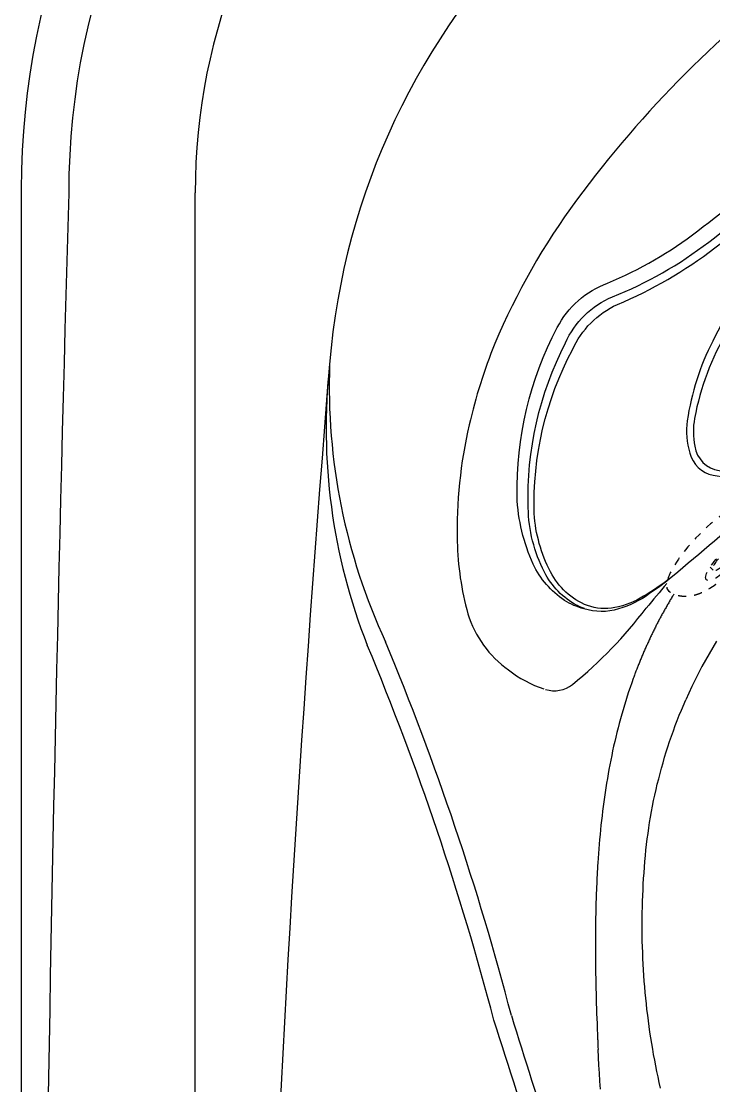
# Model space of a CAD drawing. Extents: x 938 to 1038, y 781 to 934.
# Drawn here: x 937.88 to 948.53, y 864.89 to 881.26 of the extents above; entities that cross this region are included whole.
import ezdxf

# ---------------------------------------------------------------- set-up
doc = ezdxf.new("R2010")
doc.units = 0
doc.header["$MEASUREMENT"] = 0
doc.linetypes.add('HIDDEN', pattern=[0.1875, 0.0625, -0.0625, 0.0625])
for name, color, linetype in [('1', 4, 'Continuous'), ('1_CYAN', 4, 'Continuous'), ('2', 2, 'Continuous')]:
    doc.layers.add(name, color=color, linetype=linetype)

# ---------------------------------------------------------------- blocks, each defined once
blk = doc.blocks.new('MINIHIDDEN')
at = {"layer": '1', "color": 3, "linetype": 'HIDDEN', "ltscale": 2}
for p, q in [((131.446, 42.805), (131.511, 42.799)), ((131.401, 42.348), (131.466, 42.341))]:
    blk.add_line(p, q, dxfattribs=at)
at = {"layer": '1', "color": 3, "linetype": 'HIDDEN', "ltscale": 2, "extrusion": (-5.08882e-18, -2.73853e-17, -1)}
blk.add_ellipse((131.69, 42.55), major_axis=(-0.093, -0.935), ratio=0.28756, start_param=3.096514, end_param=6.328264, dxfattribs=at)
at = {"layer": '1', "color": 3, "linetype": 'HIDDEN', "ltscale": 2, "extrusion": (5.95011e-18, 8.30868e-17, -1)}
blk.add_ellipse((131.394, 42.579), major_axis=(-0.04, -0.405), ratio=0.28756, start_param=4.355360367553329, end_param=10.63854567473291, dxfattribs=at)
at = {"layer": '1', "color": 3, "linetype": 'HIDDEN', "ltscale": 2, "extrusion": (4.30646e-19, 2.78508e-17, -1)}
blk.add_ellipse((131.423, 42.576), major_axis=(-0.023, -0.229), ratio=0.28756, start_param=1.213768, end_param=7.496953, dxfattribs=at)
at = {"layer": '1', "color": 3, "linetype": 'HIDDEN', "ltscale": 2}
blk.add_open_spline([(131.771, 43.485), (131.736, 43.482), (131.703, 43.476), (131.671, 43.467), (131.642, 43.457), (131.609, 43.443), (131.58, 43.427), (131.554, 43.411), (131.53, 43.394), (131.501, 43.369), (131.475, 43.344), (131.453, 43.32), (131.434, 43.295), (131.408, 43.259), (131.386, 43.223), (131.366, 43.188), (131.349, 43.152), (131.333, 43.115), (131.311, 43.057), (131.291, 42.998), (131.273, 42.936), (131.258, 42.873), (131.244, 42.809), (131.235, 42.758), (131.226, 42.706), (131.219, 42.654), (131.213, 42.602), (131.209, 42.55), (131.205, 42.487), (131.202, 42.424), (131.201, 42.361), (131.203, 42.3), (131.205, 42.248), (131.209, 42.197), (131.215, 42.147), (131.222, 42.098), (131.231, 42.05), (131.244, 41.999), (131.259, 41.947), (131.28, 41.895), (131.298, 41.856), (131.322, 41.815), (131.352, 41.772), (131.38, 41.739), (131.415, 41.706), (131.445, 41.682), (131.48, 41.659), (131.52, 41.639), (131.564, 41.622), (131.584, 41.617)], degree=1, knots=[1.258846, 1.258846, 1.28405, 1.309253, 1.334457, 1.359661, 1.389764, 1.419868, 1.449972, 1.480075, 1.522807, 1.565539, 1.60827, 1.651002, 1.715116, 1.779231, 1.843346, 1.90746, 1.971575, 2.071337, 2.171099, 2.270861, 2.370623, 2.470385, 2.54716, 2.623934, 2.700709, 2.777484, 2.854259, 2.947334, 3.040409, 3.133485, 3.22656, 3.306164, 3.385768, 3.465372, 3.544977, 3.624581, 3.7092, 3.79382, 3.87844, 3.94015, 4.001861, 4.063571, 4.110156, 4.15674, 4.191384, 4.226028, 4.260673, 4.295317, 4.310282, 4.310282], dxfattribs=at)
blk = doc.blocks.new('Pillow07')
at = {"layer": '1_CYAN', "color": 4, "linetype": 'Continuous'}
blk.add_lwpolyline([(-2.358, -0.87, -0.006603), (-5.745, -0.616, -0.021924), (-6.178, -0.554, -0.081502), (-6.683, -0.382, -0.155149), (-7.057, -0.002, -0.083013), (-7.178, 0.3, -0.136326), (-7.125, 1.034, -0.096778), (-6.565, 1.944, -0.127397), (-4.291, 3.344, -0.186872), (-3.258, 3.28, 0.065625), (-1.71, 2.868, 0.071435), (1.71, 2.868, 0.065625), (3.258, 3.28, -0.186872), (4.291, 3.344, -0.127397), (6.565, 1.944, -0.096778), (7.125, 1.034, -0.136326), (7.178, 0.3, -0.083013), (7.057, -0.002, -0.155149), (6.683, -0.382, -0.081502), (6.178, -0.554, -0.021924), (5.745, -0.616, -0.006603), (2.358, -0.87, -0.02343)], format="xyb", close=True, dxfattribs=at)
at = {"layer": '1_CYAN', "color": 3, "linetype": 'Continuous'}
for points in [[(-7.051, -0.007, -0.035917), (-7.097, 0.106, -0.150356), (-7.089, 0.827, -0.114334), (-6.565, 1.702, -0.12673), (-4.367, 3.088, -0.194366), (-3.357, 3.079, 0.069606), (-1.71, 2.626, 0.073636), (1.71, 2.626, 0.069606), (3.357, 3.079, -0.194366), (4.367, 3.088, -0.12673), (6.565, 1.702, -0.114334), (7.089, 0.827, -0.150356), (7.097, 0.106, -0.034443), (7.053, -0.003)], [(-5.745, -0.616, -0.03429), (-6.274, -0.516, -0.087533), (-6.708, -0.327, -0.132713), (-6.986, -0.006, -0.179167), (-7.021, 0.761, -0.10283), (-6.565, 1.573, -0.130003), (-4.366, 2.938, -0.182201), (-3.385, 2.942, 0.065189), (-1.71, 2.497, 0.071467), (1.71, 2.497, 0.065189), (3.385, 2.942, -0.182201), (4.366, 2.938, -0.130003), (6.565, 1.573, -0.10283), (7.021, 0.761, -0.179167), (6.986, -0.006, -0.132713), (6.708, -0.327, -0.087533), (6.274, -0.516, -0.03429), (5.745, -0.616)], [(-0.014, 1.929, 0.082097), (-2.745, 1.506, 0.081749), (-3.889, 0.917, 0.10997), (-4.213, 0.537, 0.288824), (-4.2, 0.045, 0.128848), (-3.81, -0.311, 0.064282), (-3.023, -0.615, 0.029904), (-2.157, -0.782, 0.020061), (-1.104, -0.879, 0.013811), (0, -0.907, 0.013811), (1.104, -0.879, 0.020061), (2.157, -0.782, 0.029904), (3.023, -0.615, 0.064282), (3.81, -0.311, 0.128848), (4.2, 0.045, 0.288824), (4.213, 0.537, 0.10997), (3.889, 0.917, 0.081749), (2.745, 1.506, 0.082097), (0.014, 1.929)], [(0.011, 1.79, 0.069931), (-2.482, 1.457, 0.085576), (-3.783, 0.864, 0.092534), (-4.083, 0.559, 0.328712), (-4.083, 0.027, 0.110973), (-3.715, -0.285, 0.062647), (-2.923, -0.588, 0.030211), (-2.047, -0.756, 0.019896), (-1.004, -0.852, 0.013777), (0, -0.878, 0.013777), (1.004, -0.852, 0.019896), (2.047, -0.756, 0.030211), (2.923, -0.588, 0.062647), (3.715, -0.285, 0.110973), (4.083, 0.027, 0.328712), (4.083, 0.559, 0.092534), (3.783, 0.864, 0.085576), (2.482, 1.457, 0.069931), (-0.011, 1.79)], [(-0.673, -0.235, -0.282153), (-0.657, 0.213, -0.468167), (0.424, 0.365), (0.53, 0.464, 0.460953), (-0.64, 0.337, 0.238725), (-0.726, -0.14, 0.137161), (-0.575, -0.35, 0.261069), (-0.572, -0.35, 0.46986), (-0.572, -0.349, -0.265453), (-0.636, -0.154, -0.195188), (-0.504, 0.022, -0.314105), (0, 0), (0.103, 0.084, 0.355977), (-0.538, 0.084, 0.328478), (-0.641, -0.257, -0.416518), (-0.642, -0.26, -0.387302), (-0.648, -0.259, -0.279485), (-0.621, 0.078, -0.429748), (0.212, 0.176), (0.318, 0.268, 0.422176), (-0.607, 0.19, 0.293997), (-0.668, -0.234, -0.469659), (-0.669, -0.236, -0.320928), (-0.673, -0.236)], [(-0.103, -0.081, 0.285107), (0.492, -0.111, 0.365107), (0.641, 0.3, -0.389885), (0.642, 0.303, -0.434748), (0.648, 0.302, -0.361319), (0.536, -0.156, -0.307672), (-0.212, -0.163), (-0.318, -0.239, 0.290786), (0.528, -0.239, 0.371252), (0.668, 0.272, -0.388988), (0.669, 0.275, -0.244043), (0.673, 0.274, -0.383995), (0.537, -0.307, -0.280367), (-0.424, -0.313), (-0.53, -0.383, 0.237756), (0.409, -0.447, 0.379998), (0.74, 0.108, 0.130298), (0.575, 0.42, 0.419454), (0.572, 0.419, 0.370938), (0.572, 0.418, -0.227085), (0.632, 0.16, -0.183703), (0.51, -0.012, -0.310404), (0, 0), (-0.106, -0.083)]]:
    blk.add_lwpolyline(points, format="xyb", dxfattribs=at)
blk = doc.blocks.new('VISTA')
at = {"layer": '1', "color": 3}
blk.add_line((2.676, 12.061), (2.676, 79.055), dxfattribs=at)
at = {"layer": '1'}
blk.add_lwpolyline([(0, 79.111), (0, 12, 0.414214), (12, 0), (88.112, 0, 0.414214), (100.112, 12), (100.112, 79.111, 0.414214), (88.112, 91.111), (12, 91.111, 0.414214)], format="xyb", close=True, dxfattribs=at)
at = {"layer": '1', "color": 3, "linetype": 'Continuous'}
for points in [[(10.7, 72.163), (10.641, 72.066), (10.584, 71.968), (10.528, 71.869), (10.474, 71.77), (10.421, 71.669), (10.37, 71.568), (10.32, 71.465), (10.226, 71.259)], [(9.837, 65.288), (9.818, 65.373), (9.8, 65.459), (9.782, 65.545), (9.764, 65.63), (9.748, 65.716), (9.732, 65.803), (9.717, 65.889), (9.702, 65.975), (9.688, 66.062), (9.675, 66.148), (9.663, 66.235), (9.651, 66.322), (9.64, 66.409), (9.629, 66.496), (9.62, 66.583), (9.611, 66.67), (9.602, 66.758), (9.595, 66.845), (9.587, 66.933), (9.581, 67.02), (9.576, 67.108), (9.571, 67.195), (9.566, 67.283), (9.563, 67.371), (9.56, 67.459), (9.557, 67.546), (9.556, 67.634), (9.555, 67.722), (9.555, 67.81), (9.555, 67.898), (9.556, 67.986), (9.558, 68.073), (9.561, 68.161), (9.564, 68.249), (9.568, 68.337), (9.572, 68.425), (9.578, 68.512), (9.584, 68.6), (9.59, 68.688), (9.597, 68.775), (9.605, 68.863), (9.614, 68.949), (9.623, 69.034), (9.633, 69.119), (9.645, 69.204), (9.657, 69.288), (9.67, 69.373), (9.684, 69.457), (9.699, 69.542), (9.715, 69.626), (9.732, 69.71), (9.75, 69.794), (9.768, 69.878), (9.788, 69.961), (9.809, 70.044), (9.83, 70.127), (9.852, 70.21), (9.876, 70.292), (9.9, 70.375), (9.925, 70.457), (9.951, 70.538), (9.978, 70.62), (10.006, 70.701), (10.035, 70.782), (10.064, 70.862), (10.095, 70.942), (10.126, 71.022), (10.158, 71.101), (10.226, 71.259)]]:
    blk.add_lwpolyline(points, dxfattribs=at)
at = {"layer": '1', "color": 2}
blk.add_lwpolyline([(10.043, 72.884, 0.000835), (10.031, 72.865, 0.001213), (10.014, 72.837, 0.00121), (9.997, 72.809, 0.001208), (9.98, 72.78, 0.001205), (9.963, 72.752, 0.001202), (9.946, 72.723, 0.001199), (9.93, 72.695, 0.001196), (9.914, 72.666, 0.001193), (9.897, 72.637, 0.001191), (9.881, 72.608, 0.001188), (9.865, 72.58, 0.001185), (9.85, 72.551, 0.001183), (9.834, 72.522, 0.00118), (9.819, 72.492, 0.001177), (9.803, 72.463, 0.001175), (9.788, 72.434, 0.001172), (9.773, 72.405, 0.00117), (9.758, 72.375, 0.001167), (9.743, 72.346, 0.001165), (9.729, 72.316, 0.001162), (9.714, 72.286, 0.00116), (9.7, 72.257, 0.001157), (9.685, 72.227, 0.001155), (9.671, 72.197, 0.001152), (9.657, 72.167, 0.00115), (9.643, 72.137, 0.001147), (9.63, 72.107, 0.001146), (9.616, 72.077, 0.001145), (9.603, 72.047, 0.00114), (9.589, 72.017, 0.001131), (9.576, 71.987, 0.001138), (9.563, 71.956, 0.001159), (9.55, 71.926, 0.001124), (9.538, 71.895, 0.001048), (9.525, 71.865, 0.001154), (9.513, 71.834, 0.001371), (9.5, 71.803, 0.001041), (9.488, 71.773, 0.000361), (9.478, 71.746, 0.001461), (9.464, 71.711, 0.002506), (9.444, 71.658, 0.001225), (9.418, 71.588, 0.00065)], format="xyb", dxfattribs=at)
for points in [[(9.418, 71.588), (9.394, 71.52), (9.37, 71.451), (9.347, 71.383), (9.324, 71.314), (9.302, 71.245), (9.281, 71.176), (9.261, 71.106), (9.24, 71.037), (9.221, 70.967), (9.202, 70.897), (9.184, 70.827), (9.166, 70.757), (9.149, 70.686), (9.132, 70.616), (9.116, 70.545), (9.101, 70.474), (9.086, 70.403), (9.072, 70.332), (9.058, 70.261), (9.044, 70.19), (9.032, 70.119), (9.019, 70.047), (9.007, 69.976), (8.996, 69.904), (8.985, 69.833), (8.975, 69.761), (8.965, 69.689), (8.955, 69.618), (8.946, 69.546), (8.938, 69.474), (8.929, 69.402), (8.921, 69.33), (8.914, 69.258), (8.907, 69.186), (8.9, 69.113), (8.894, 69.041), (8.888, 68.969), (8.883, 68.897), (8.872, 68.752)], [(8.872, 68.752), (8.87, 68.706), (8.867, 68.659), (8.864, 68.613), (8.862, 68.567), (8.859, 68.52), (8.857, 68.474), (8.855, 68.427), (8.853, 68.381), (8.851, 68.334), (8.849, 68.288), (8.847, 68.241), (8.846, 68.195), (8.844, 68.148), (8.843, 68.102), (8.842, 68.056), (8.841, 68.009), (8.84, 67.963), (8.839, 67.916), (8.837, 67.823)], [(8.837, 67.823), (8.836, 67.746), (8.836, 67.669), (8.835, 67.592), (8.835, 67.515), (8.835, 67.437), (8.835, 67.36), (8.836, 67.283), (8.836, 67.206), (8.837, 67.129), (8.838, 67.052), (8.84, 66.975), (8.841, 66.898), (8.843, 66.821), (8.845, 66.744), (8.847, 66.667), (8.849, 66.59), (8.852, 66.513), (8.854, 66.436), (8.86, 66.282)], [(8.86, 66.282), (8.861, 66.262), (8.862, 66.242), (8.863, 66.222), (8.864, 66.202), (8.864, 66.183), (8.865, 66.163), (8.866, 66.143), (8.867, 66.123), (8.868, 66.103), (8.869, 66.083), (8.869, 66.063), (8.87, 66.043), (8.871, 66.023), (8.872, 66.003), (8.873, 65.984), (8.874, 65.964), (8.875, 65.944), (8.875, 65.924), (8.877, 65.884)], [(8.916, 65.271), (8.906, 65.393), (8.897, 65.516), (8.889, 65.639), (8.877, 65.884)]]:
    blk.add_lwpolyline(points, dxfattribs=at)
at = {"layer": '1', "color": 3}
for centre, radius, start, end in [((12.067, 79.044), 11.337, 90.0248, 179.9622), ((12.055, 79.056), 9.379, 89.9954, 180.0045), ((22.347, 68.765), 17.148, 126.4066, 143.591), ((1169.522, 45.555), 1169.272, 178.358448, 181.641552), ((16.972, 72.677), 10.5, 143.3632, 157.2544), ((14.625, 73.732), 7.928, 157.7311, 167.207), ((13.788, 75.435), 9.097, 173.7785, 201.5103), ((14.096, 76.082), 9.357, 177.9228, 204.8372), ((13.868, 73.865), 7.161, 166.903, 181.359), ((11.345, 73.81), 4.638, 181.4191, 195.3531), ((61.886, 29.255), 67.947, 139.87125, 140.28726), ((8.46, 73.073), 1.661, 197.1802, 234.5395), ((4.235, 76.737), 6.746, 309.0321, 322.9139), ((-35.065, 55.24), 43.767, 14.6791, 22.6564), ((-34.491, 55.425), 43.444, 14.6362, 22.6439), ((8.612, 73.143), 1.808, 231.9009, 251.6979), ((8.205, 71.841), 0.443, 251.9202, 308.9541), ((-941.253, -238.753), 996.383, 17.567251, 17.829854), ((162.258, 114.305), 161.961, 197.20348, 198.67295)]:
    blk.add_arc(centre, radius, start, end, dxfattribs=at)
at = {"layer": '1', "color": 2}
for centre, radius, start, end in [((15.583, 75.528), 10.876, 94.0944, 175.2919), ((380.052, 45.555), 376.575, 175.29858, 184.70142)]:
    blk.add_arc(centre, radius, start, end, dxfattribs=at)
at = {"layer": '1', "color": 1, "xscale": -1, "rotation": 309.6934303656407}
blk.add_blockref('MINIHIDDEN', (61.985, -54.904), dxfattribs=at)
at = {"layer": '2', "linetype": 'Continuous', "rotation": 45.0000000000046}
blk.add_blockref('Pillow07', (13.647, 77.652), dxfattribs=at)

msp = doc.modelspace()

# ---------------------------------------------------------------- block references
at = {"layer": '1'}
msp.add_blockref('VISTA', (937.877, 799.564), dxfattribs=at)

doc.saveas('drawing.dxf')
